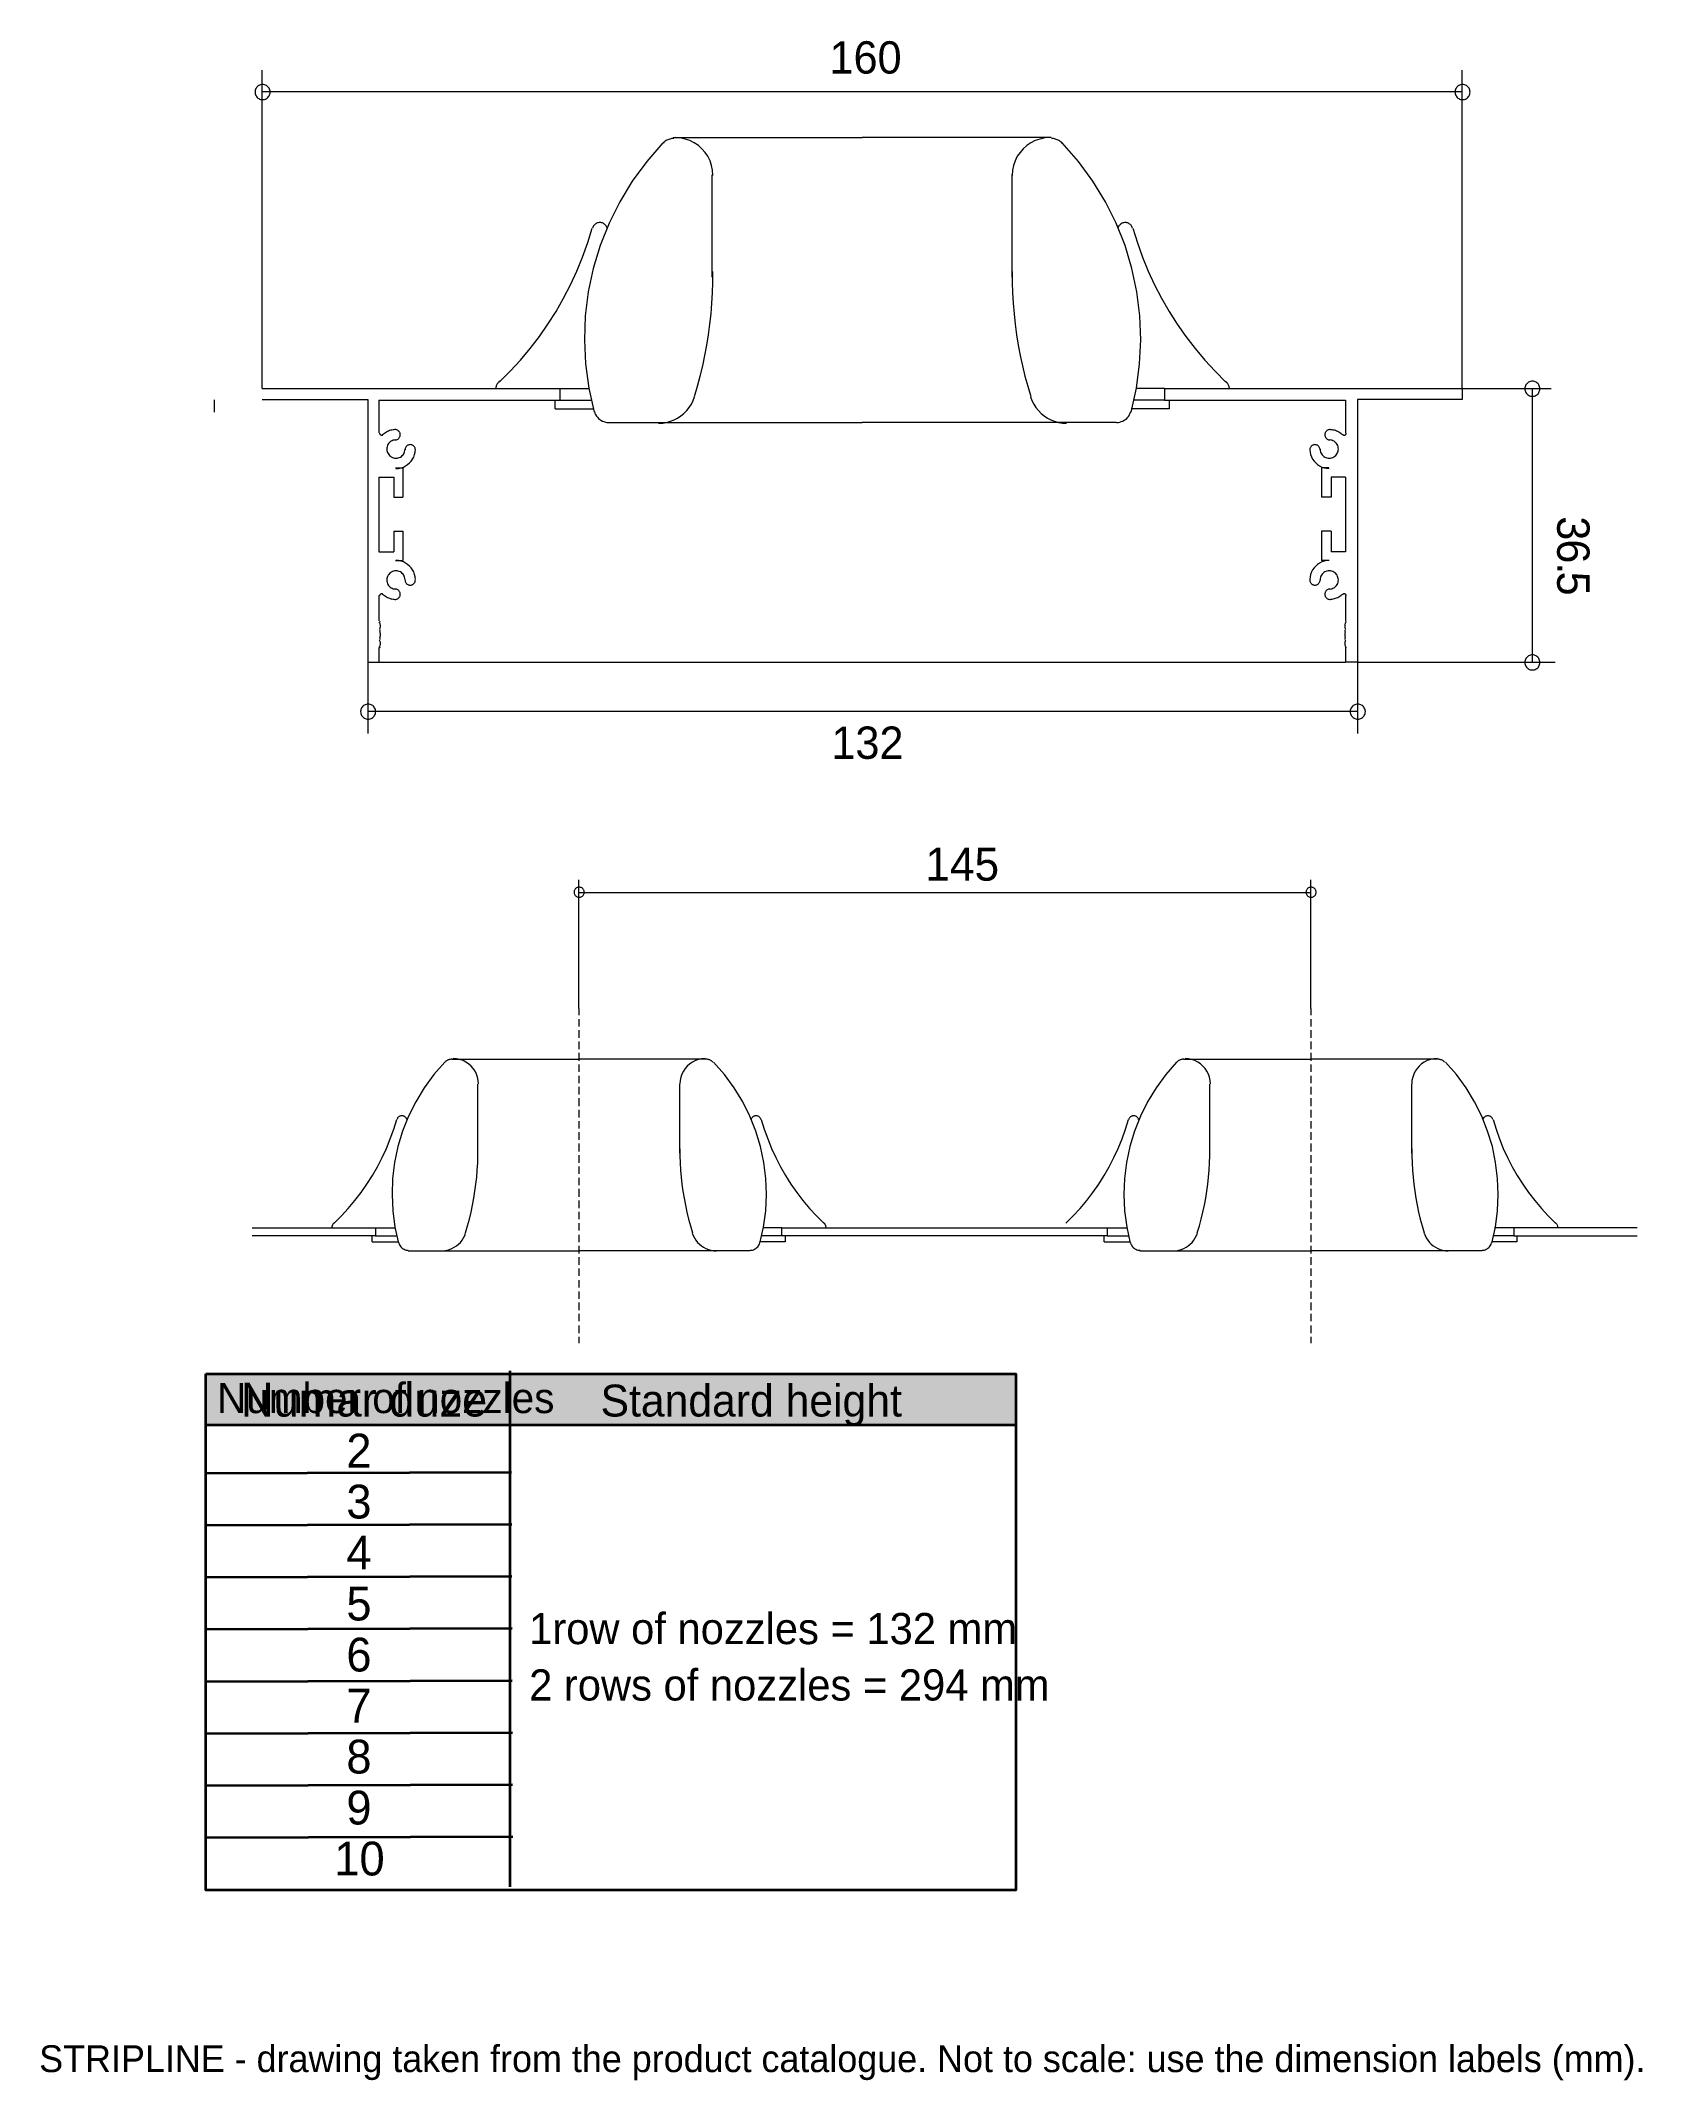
# Model space of a CAD drawing. Extents: x 0 to 239, y -13 to 291.
import ezdxf

# ---------------------------------------------------------------- set-up
doc = ezdxf.new("R2010")
doc.units = 0
for name, color, linetype in [('FILL', 8, 'Continuous'), ('GEOMETRY', 7, 'Continuous'), ('NOTE', 1, 'Continuous'), ('TEXT', 7, 'Continuous')]:
    doc.layers.add(name, color=color, linetype=linetype)

msp = doc.modelspace()

# ---------------------------------------------------------------- hatches: boundary and pattern name
at = {"layer": 'FILL'}
msp.add_hatch(color=7, dxfattribs=at).paths.add_polyline_path([(24.82, 92.1), (145.52, 92.1), (145.52, 84.51), (24.82, 84.51), (24.82, 92.1)])

# ---------------------------------------------------------------- linework, layer by layer
at = {"layer": 'GEOMETRY', "lineweight": 13}
for points in [[(33.23, 238.97), (33.23, 286.39)], [(212.01, 238.97), (212.01, 286.39)], [(212.01, 283.19), (33.23, 283.19)], [(92.93, 275.55), (90.52, 272.79), (88.37, 269.87), (86.5, 266.79), (84.9, 263.58), (83.58, 260.25), (82.55, 256.84), (81.81, 253.35), (81.37, 249.8), (81.23, 246.22), (81.4, 242.62), (81.88, 239.02), (82.67, 235.44)], [(94.54, 276.22), (94.39, 276.21), (94.24, 276.2), (94.09, 276.17), (93.95, 276.14), (93.81, 276.09), (93.68, 276.04), (93.54, 275.98), (93.42, 275.91), (93.29, 275.83), (93.17, 275.74), (93.06, 275.65), (92.96, 275.54)], [(94.48, 276.34), (94.71, 276.34)], [(94.71, 276.34), (122.62, 276.34)], [(100.39, 270.72), (100.34, 271.48), (100.19, 272.21), (99.95, 272.91), (99.62, 273.56), (99.22, 274.15), (98.74, 274.69), (98.21, 275.17), (97.61, 275.57), (96.96, 275.9), (96.27, 276.14), (95.54, 276.29), (94.77, 276.34)], [(150.52, 276.34), (122.62, 276.34)], [(150.58, 276.34), (149.82, 276.29), (149.09, 276.14), (148.4, 275.9), (147.75, 275.57), (147.15, 275.17), (146.61, 274.69), (146.14, 274.15), (145.73, 273.56), (145.41, 272.91), (145.17, 272.21), (145.02, 271.48), (144.97, 270.72)], [(150.76, 276.34), (150.52, 276.34)], [(152.4, 275.54), (152.3, 275.65), (152.18, 275.74), (152.07, 275.83), (151.94, 275.91), (151.81, 275.98), (151.68, 276.04), (151.54, 276.09), (151.4, 276.14), (151.26, 276.17), (151.12, 276.2), (150.97, 276.21), (150.82, 276.22)], [(162.69, 235.44), (163.48, 239.02), (163.96, 242.62), (164.12, 246.22), (163.98, 249.8), (163.54, 253.35), (162.8, 256.84), (161.78, 260.26), (160.46, 263.58), (158.86, 266.79), (156.99, 269.87), (154.84, 272.79), (152.43, 275.55)], [(100.27, 255.53), (100.27, 270.78)], [(144.97, 255.53), (144.97, 270.78)], [(68.55, 239.91), (70.16, 241.51), (71.69, 243.18), (73.15, 244.91), (74.52, 246.7), (75.81, 248.55), (77.02, 250.45), (78.14, 252.41), (79.18, 254.41), (80.12, 256.46), (80.97, 258.55), (81.73, 260.69), (82.4, 262.86)], [(84.63, 262.84), (84.59, 262.96), (84.54, 263.08), (84.47, 263.18), (84.4, 263.28), (84.32, 263.37), (84.23, 263.45), (84.13, 263.52), (84.02, 263.58), (83.91, 263.62), (83.79, 263.66), (83.67, 263.68), (83.54, 263.68), (83.41, 263.68), (83.29, 263.66), (83.17, 263.62), (83.06, 263.58), (82.95, 263.52), (82.85, 263.45), (82.76, 263.37), (82.68, 263.28), (82.6, 263.18), (82.54, 263.08), (82.49, 262.96), (82.45, 262.84)], [(162.9, 262.84), (162.87, 262.96), (162.81, 263.08), (162.75, 263.18), (162.68, 263.28), (162.6, 263.37), (162.5, 263.45), (162.4, 263.52), (162.3, 263.58), (162.18, 263.62), (162.07, 263.66), (161.94, 263.68), (161.82, 263.68), (161.69, 263.68), (161.57, 263.66), (161.45, 263.62), (161.34, 263.58), (161.23, 263.52), (161.13, 263.45), (161.04, 263.37), (160.96, 263.28), (160.88, 263.18), (160.82, 263.08), (160.77, 262.96), (160.73, 262.84)], [(162.96, 262.85), (163.63, 260.68), (164.39, 258.55), (165.24, 256.46), (166.18, 254.41), (167.22, 252.4), (168.34, 250.45), (169.55, 248.54), (170.84, 246.7), (172.21, 244.9), (173.67, 243.17), (175.2, 241.51), (176.81, 239.91)], [(97.63, 237.78), (98.07, 239.29), (98.48, 240.81), (98.86, 242.34), (99.19, 243.87), (99.48, 245.42), (99.73, 246.97), (99.94, 248.53), (100.11, 250.09), (100.24, 251.66), (100.33, 253.23), (100.38, 254.8), (100.39, 256.38)], [(144.97, 256.38), (144.98, 254.8), (145.03, 253.23), (145.12, 251.66), (145.25, 250.09), (145.42, 248.53), (145.63, 246.97), (145.88, 245.41), (146.17, 243.87), (146.5, 242.33), (146.87, 240.8), (147.28, 239.28), (147.73, 237.77)], [(26.09, 237.27), (26.09, 235.42)], [(33.23, 238.97), (77.57, 238.97)], [(33.23, 237.32), (48.95, 237.32)], [(48.95, 237.32), (48.95, 198.18)], [(50.61, 237.2), (50.61, 232.35)], [(50.61, 237.2), (77.57, 237.2)], [(68.62, 240.06), (68.54, 239.98), (68.46, 239.9), (68.39, 239.82), (68.32, 239.73), (68.26, 239.63), (68.21, 239.54), (68.16, 239.44), (68.11, 239.34), (68.08, 239.23), (68.05, 239.13), (68.02, 239.02), (68.01, 238.91)], [(76.86, 235.9), (76.86, 237.2)], [(77.57, 238.97), (77.57, 237.2)], [(77.57, 238.97), (81.94, 238.97)], [(77.57, 237.2), (82.18, 237.2)], [(92.29, 233.77), (92.9, 233.8), (93.49, 233.9), (94.06, 234.06), (94.61, 234.27), (95.13, 234.54), (95.62, 234.86), (96.07, 235.23), (96.48, 235.65), (96.85, 236.11), (97.17, 236.61), (97.44, 237.15), (97.65, 237.72)], [(147.71, 237.71), (147.92, 237.14), (148.19, 236.61), (148.51, 236.11), (148.87, 235.65), (149.29, 235.23), (149.74, 234.86), (150.23, 234.54), (150.75, 234.27), (151.29, 234.06), (151.87, 233.9), (152.46, 233.8), (153.07, 233.77)], [(168.38, 237.2), (168.38, 235.9), (162.71, 235.9)], [(167.67, 237.2), (163.06, 237.2)], [(167.67, 238.97), (163.41, 238.97)], [(167.67, 238.97), (212.01, 238.97)], [(167.67, 238.97), (167.67, 237.2)], [(167.67, 237.2), (194.63, 237.2)], [(177.35, 238.91), (177.34, 239.02), (177.31, 239.13), (177.28, 239.23), (177.24, 239.34), (177.2, 239.44), (177.15, 239.54), (177.1, 239.63), (177.04, 239.73), (176.97, 239.81), (176.9, 239.9), (176.82, 239.98), (176.74, 240.06)], [(194.63, 237.2), (194.63, 232.35)], [(212.01, 238.97), (212.01, 237.32), (196.4, 237.32)], [(196.4, 237.32), (196.4, 198.18)], [(212.01, 238.97), (225.25, 238.97)], [(222.42, 238.97), (222.42, 198.18)], [(76.86, 235.9), (82.53, 235.9)], [(82.73, 235.51), (82.8, 235.28), (82.9, 235.06), (83.03, 234.85), (83.17, 234.66), (83.33, 234.49), (83.51, 234.34), (83.7, 234.21), (83.91, 234.1), (84.13, 234.01), (84.36, 233.94), (84.6, 233.9), (84.84, 233.89)], [(160.52, 233.89), (160.76, 233.9), (161, 233.94), (161.23, 234.01), (161.45, 234.1), (161.65, 234.21), (161.85, 234.34), (162.03, 234.49), (162.19, 234.66), (162.33, 234.85), (162.45, 235.06), (162.55, 235.28), (162.63, 235.51)], [(50.73, 232.29), (50.73, 232.26), (50.73, 232.23), (50.74, 232.21), (50.75, 232.18), (50.76, 232.15), (50.78, 232.13), (50.79, 232.11), (50.81, 232.08), (50.83, 232.07), (50.85, 232.05), (50.88, 232.03), (50.91, 232.02), (50.93, 232.01), (50.96, 232), (50.99, 232), (51.02, 232), (51.05, 232), (51.07, 232), (51.1, 232.01), (51.13, 232.01), (51.15, 232.03), (51.18, 232.04), (51.2, 232.06), (51.22, 232.08)], [(53.07, 232.82), (52.89, 232.81), (52.72, 232.79), (52.55, 232.76), (52.38, 232.72), (52.21, 232.67), (52.05, 232.6), (51.89, 232.53), (51.73, 232.45), (51.58, 232.36), (51.44, 232.26), (51.3, 232.16), (51.17, 232.04)], [(53.11, 231.29), (52.93, 231.27), (52.76, 231.23), (52.59, 231.17), (52.44, 231.09), (52.3, 230.99), (52.17, 230.87), (52.06, 230.74), (51.97, 230.59), (51.89, 230.44), (51.84, 230.27), (51.8, 230.1), (51.79, 229.91), (51.81, 229.73), (51.84, 229.56), (51.9, 229.39), (51.98, 229.24), (52.08, 229.09), (52.19, 228.97), (52.32, 228.85), (52.46, 228.75), (52.62, 228.68), (52.78, 228.62), (52.96, 228.58), (53.14, 228.57), (53.32, 228.58), (53.5, 228.61), (53.66, 228.67), (53.82, 228.74), (53.96, 228.84), (54.09, 228.95), (54.21, 229.07), (54.31, 229.22), (54.39, 229.37), (54.45, 229.53), (54.49, 229.71), (54.51, 229.89)], [(53.05, 231.29), (53.16, 231.3), (53.26, 231.32), (53.35, 231.36), (53.44, 231.4), (53.52, 231.46), (53.59, 231.53), (53.65, 231.6), (53.71, 231.69), (53.75, 231.78), (53.78, 231.87), (53.8, 231.97), (53.8, 232.08), (53.79, 232.18), (53.77, 232.28), (53.73, 232.37), (53.68, 232.46), (53.63, 232.54), (53.56, 232.61), (53.48, 232.68), (53.4, 232.73), (53.31, 232.77), (53.22, 232.8), (53.12, 232.82), (53.01, 232.82)], [(84.78, 233.89), (92.23, 233.89)], [(92.23, 233.89), (122.62, 233.89)], [(153.01, 233.89), (122.62, 233.89)], [(160.46, 233.89), (153.01, 233.89)], [(190.85, 229.89), (190.86, 229.71), (190.9, 229.53), (190.96, 229.37), (191.05, 229.22), (191.15, 229.08), (191.26, 228.95), (191.39, 228.84), (191.54, 228.74), (191.69, 228.67), (191.86, 228.61), (192.04, 228.58), (192.22, 228.57), (192.4, 228.58), (192.57, 228.62), (192.74, 228.68), (192.9, 228.76), (193.04, 228.85), (193.17, 228.97), (193.28, 229.09), (193.38, 229.24), (193.46, 229.39), (193.52, 229.56), (193.55, 229.73), (193.57, 229.91), (193.56, 230.1), (193.52, 230.27), (193.47, 230.44), (193.39, 230.59), (193.3, 230.74), (193.19, 230.87), (193.06, 230.99), (192.92, 231.09), (192.76, 231.17), (192.6, 231.23), (192.43, 231.27), (192.24, 231.29)], [(192.35, 232.82), (192.24, 232.82), (192.14, 232.8), (192.05, 232.77), (191.96, 232.73), (191.87, 232.68), (191.8, 232.61), (191.73, 232.54), (191.67, 232.46), (191.62, 232.37), (191.59, 232.28), (191.57, 232.18), (191.56, 232.08), (191.56, 231.97), (191.58, 231.87), (191.61, 231.78), (191.65, 231.69), (191.7, 231.6), (191.77, 231.53), (191.84, 231.46), (191.92, 231.4), (192, 231.36), (192.1, 231.32), (192.2, 231.3), (192.3, 231.29)], [(194.19, 232.04), (194.06, 232.16), (193.92, 232.26), (193.77, 232.36), (193.62, 232.45), (193.47, 232.53), (193.31, 232.6), (193.15, 232.67), (192.98, 232.72), (192.81, 232.76), (192.64, 232.79), (192.46, 232.81), (192.29, 232.82)], [(194.25, 232.08), (194.27, 232.06), (194.3, 232.04), (194.32, 232.03), (194.35, 232.01), (194.37, 232.01), (194.4, 232), (194.43, 232), (194.46, 232), (194.49, 232), (194.51, 232), (194.54, 232.01), (194.57, 232.02), (194.6, 232.03), (194.62, 232.05), (194.64, 232.07), (194.66, 232.09), (194.68, 232.11), (194.7, 232.13), (194.71, 232.15), (194.73, 232.18), (194.74, 232.21), (194.74, 232.23), (194.75, 232.26), (194.75, 232.29)], [(53.15, 227.03), (53.54, 227.05), (53.91, 227.13), (54.26, 227.25), (54.59, 227.41), (54.89, 227.61), (55.17, 227.85), (55.42, 228.12), (55.63, 228.42), (55.8, 228.74), (55.93, 229.09), (56.01, 229.46), (56.05, 229.85)], [(56.05, 229.79), (56.04, 229.89), (56.03, 229.99), (56, 230.09), (55.95, 230.18), (55.9, 230.26), (55.84, 230.34), (55.77, 230.4), (55.69, 230.46), (55.6, 230.51), (55.5, 230.54), (55.4, 230.57), (55.3, 230.58), (55.2, 230.57), (55.1, 230.55), (55, 230.52), (54.91, 230.48), (54.83, 230.43), (54.75, 230.37), (54.68, 230.29), (54.63, 230.21), (54.58, 230.13), (54.54, 230.03), (54.52, 229.93), (54.51, 229.83)], [(190.85, 229.83), (190.84, 229.93), (190.81, 230.03), (190.78, 230.13), (190.73, 230.21), (190.67, 230.29), (190.61, 230.37), (190.53, 230.43), (190.45, 230.48), (190.36, 230.52), (190.26, 230.55), (190.16, 230.57), (190.06, 230.58), (189.95, 230.57), (189.85, 230.54), (189.76, 230.51), (189.67, 230.46), (189.59, 230.4), (189.52, 230.34), (189.46, 230.26), (189.4, 230.18), (189.36, 230.09), (189.33, 229.99), (189.31, 229.89), (189.31, 229.79)], [(189.31, 229.85), (189.35, 229.46), (189.43, 229.09), (189.56, 228.75), (189.73, 228.42), (189.94, 228.12), (190.19, 227.85), (190.46, 227.61), (190.77, 227.41), (191.1, 227.25), (191.45, 227.13), (191.82, 227.06), (192.21, 227.03)], [(50.61, 225.73), (52.86, 225.73)], [(50.61, 225.73), (50.61, 214.61)], [(52.86, 225.73), (52.86, 222.77)], [(53.09, 227.15), (54.15, 227.15)], [(54.16, 227.15), (54.16, 222.77)], [(192.15, 227.15), (191.08, 227.15)], [(191.08, 227.15), (191.08, 222.77)], [(194.63, 225.73), (192.5, 225.73)], [(192.5, 225.73), (192.5, 222.77)], [(194.63, 225.73), (194.63, 214.61)], [(52.86, 222.77), (54.16, 222.77)], [(192.5, 222.77), (191.08, 222.77)], [(52.86, 217.69), (52.86, 214.61)], [(52.86, 217.69), (54.16, 217.69)], [(54.16, 217.69), (54.16, 213.31)], [(191.08, 217.69), (191.08, 213.31)], [(192.5, 217.69), (191.08, 217.69)], [(192.5, 217.69), (192.5, 214.61)], [(50.61, 214.61), (52.86, 214.61)], [(53.09, 213.31), (54.15, 213.31)], [(56.05, 210.5), (56.01, 210.88), (55.93, 211.25), (55.8, 211.6), (55.63, 211.92), (55.42, 212.22), (55.17, 212.49), (54.89, 212.73), (54.59, 212.93), (54.26, 213.09), (53.91, 213.21), (53.54, 213.29), (53.15, 213.31)], [(192.21, 213.31), (191.82, 213.29), (191.45, 213.21), (191.1, 213.09), (190.77, 212.93), (190.46, 212.73), (190.19, 212.49), (189.94, 212.22), (189.73, 211.92), (189.56, 211.6), (189.43, 211.25), (189.35, 210.88), (189.31, 210.5)], [(192.15, 213.31), (191.08, 213.31)], [(194.63, 214.61), (192.5, 214.61)], [(54.51, 210.45), (54.49, 210.63), (54.45, 210.81), (54.39, 210.97), (54.31, 211.13), (54.21, 211.27), (54.09, 211.4), (53.96, 211.51), (53.82, 211.6), (53.66, 211.68), (53.5, 211.73), (53.32, 211.77), (53.14, 211.78), (52.96, 211.76), (52.78, 211.72), (52.62, 211.67), (52.46, 211.59), (52.32, 211.49), (52.19, 211.38), (52.08, 211.25), (51.98, 211.11), (51.9, 210.95), (51.84, 210.79), (51.81, 210.61), (51.79, 210.43), (51.8, 210.25), (51.84, 210.07), (51.89, 209.91), (51.97, 209.75), (52.06, 209.6), (52.17, 209.47), (52.3, 209.36), (52.44, 209.26), (52.59, 209.18), (52.76, 209.11), (52.93, 209.07), (53.11, 209.06)], [(54.51, 210.4), (54.52, 210.29), (54.54, 210.19), (54.58, 210.1), (54.63, 210.01), (54.68, 209.93), (54.75, 209.86), (54.83, 209.79), (54.91, 209.74), (55, 209.7), (55.1, 209.67), (55.2, 209.65), (55.3, 209.65), (55.4, 209.66), (55.5, 209.68), (55.6, 209.72), (55.69, 209.76), (55.77, 209.82), (55.84, 209.89), (55.9, 209.96), (55.95, 210.05), (56, 210.14), (56.03, 210.23), (56.04, 210.33), (56.05, 210.44)], [(189.31, 210.44), (189.31, 210.33), (189.33, 210.23), (189.36, 210.14), (189.4, 210.05), (189.46, 209.96), (189.52, 209.89), (189.59, 209.82), (189.67, 209.76), (189.76, 209.72), (189.85, 209.68), (189.95, 209.66), (190.06, 209.65), (190.16, 209.65), (190.26, 209.67), (190.36, 209.7), (190.45, 209.74), (190.53, 209.79), (190.61, 209.86), (190.67, 209.93), (190.73, 210.01), (190.78, 210.1), (190.81, 210.19), (190.84, 210.29), (190.85, 210.4)], [(192.24, 209.06), (192.43, 209.07), (192.6, 209.11), (192.76, 209.18), (192.92, 209.26), (193.06, 209.36), (193.19, 209.47), (193.3, 209.6), (193.39, 209.75), (193.47, 209.91), (193.52, 210.07), (193.56, 210.25), (193.57, 210.43), (193.55, 210.61), (193.51, 210.79), (193.46, 210.95), (193.38, 211.11), (193.28, 211.25), (193.17, 211.38), (193.04, 211.49), (192.89, 211.59), (192.74, 211.67), (192.57, 211.73), (192.4, 211.76), (192.22, 211.78), (192.04, 211.77), (191.86, 211.73), (191.69, 211.68), (191.54, 211.6), (191.39, 211.51), (191.26, 211.4), (191.15, 211.27), (191.05, 211.13), (190.96, 210.97), (190.9, 210.81), (190.86, 210.64), (190.85, 210.45)], [(50.61, 208.11), (50.61, 204.33)], [(51.22, 208.27), (51.2, 208.29), (51.18, 208.3), (51.15, 208.32), (51.13, 208.33), (51.1, 208.34), (51.07, 208.34), (51.05, 208.35), (51.02, 208.35), (50.99, 208.34), (50.96, 208.34), (50.93, 208.33), (50.91, 208.32), (50.88, 208.31), (50.85, 208.3), (50.83, 208.28), (50.81, 208.26), (50.79, 208.24), (50.78, 208.21), (50.76, 208.19), (50.75, 208.16), (50.74, 208.14), (50.73, 208.11), (50.73, 208.08), (50.73, 208.05)], [(51.17, 208.3), (51.3, 208.19), (51.44, 208.08), (51.58, 207.98), (51.73, 207.89), (51.89, 207.81), (52.05, 207.74), (52.21, 207.68), (52.38, 207.62), (52.55, 207.58), (52.72, 207.55), (52.89, 207.53), (53.07, 207.52)], [(53.01, 207.52), (53.12, 207.52), (53.22, 207.54), (53.31, 207.57), (53.4, 207.61), (53.48, 207.67), (53.56, 207.73), (53.63, 207.8), (53.68, 207.88), (53.73, 207.97), (53.77, 208.06), (53.79, 208.16), (53.8, 208.27), (53.8, 208.37), (53.78, 208.47), (53.75, 208.57), (53.71, 208.66), (53.65, 208.74), (53.59, 208.82), (53.52, 208.88), (53.44, 208.94), (53.35, 208.99), (53.26, 209.02), (53.16, 209.05), (53.05, 209.06)], [(192.3, 209.06), (192.2, 209.05), (192.1, 209.02), (192, 208.99), (191.92, 208.94), (191.84, 208.88), (191.77, 208.82), (191.7, 208.74), (191.65, 208.66), (191.61, 208.57), (191.58, 208.47), (191.56, 208.37), (191.56, 208.27), (191.57, 208.16), (191.59, 208.06), (191.62, 207.97), (191.67, 207.88), (191.73, 207.8), (191.8, 207.73), (191.87, 207.67), (191.96, 207.61), (192.05, 207.57), (192.14, 207.54), (192.24, 207.52), (192.35, 207.52)], [(192.29, 207.52), (192.46, 207.53), (192.64, 207.55), (192.81, 207.58), (192.98, 207.63), (193.15, 207.68), (193.31, 207.74), (193.47, 207.81), (193.62, 207.89), (193.77, 207.98), (193.92, 208.08), (194.06, 208.19), (194.19, 208.3)], [(194.75, 208.05), (194.75, 208.08), (194.74, 208.11), (194.74, 208.14), (194.73, 208.16), (194.71, 208.19), (194.7, 208.21), (194.68, 208.24), (194.66, 208.26), (194.64, 208.28), (194.62, 208.3), (194.6, 208.31), (194.57, 208.32), (194.54, 208.33), (194.51, 208.34), (194.49, 208.34), (194.46, 208.35), (194.43, 208.35), (194.4, 208.34), (194.37, 208.34), (194.35, 208.33), (194.32, 208.32), (194.3, 208.3), (194.27, 208.29), (194.25, 208.27)], [(194.63, 208.11), (194.63, 204.33)], [(50.73, 203.08), (50.77, 203.17), (50.8, 203.25), (50.82, 203.34), (50.84, 203.43), (50.84, 203.52), (50.84, 203.61), (50.84, 203.69), (50.82, 203.78), (50.8, 203.87), (50.77, 203.95), (50.73, 204.03), (50.68, 204.11)], [(50.73, 204.27), (50.78, 204.1)], [(194.68, 204.11), (194.63, 204.03), (194.59, 203.95), (194.56, 203.87), (194.54, 203.78), (194.52, 203.69), (194.51, 203.61), (194.51, 203.52), (194.52, 203.43), (194.54, 203.34), (194.56, 203.25), (194.59, 203.17), (194.63, 203.08)], [(194.7, 204.1), (194.75, 204.27)], [(50.68, 200.4), (50.73, 200.48), (50.77, 200.56), (50.8, 200.65), (50.82, 200.73), (50.84, 200.82), (50.84, 200.91), (50.84, 201), (50.84, 201.09), (50.82, 201.17), (50.8, 201.26), (50.77, 201.35), (50.73, 201.43)], [(50.73, 201.78), (50.76, 201.86), (50.79, 201.94), (50.82, 202.02), (50.83, 202.1), (50.84, 202.18), (50.85, 202.26), (50.84, 202.34), (50.83, 202.42), (50.82, 202.5), (50.79, 202.58), (50.76, 202.66), (50.73, 202.73)], [(50.76, 202.99), (50.76, 202.71)], [(50.76, 201.81), (50.76, 201.53)], [(194.63, 202.73), (194.59, 202.66), (194.56, 202.58), (194.54, 202.5), (194.53, 202.42), (194.52, 202.34), (194.51, 202.26), (194.52, 202.18), (194.53, 202.1), (194.54, 202.02), (194.56, 201.94), (194.59, 201.86), (194.63, 201.78)], [(194.63, 201.43), (194.59, 201.35), (194.56, 201.26), (194.54, 201.17), (194.52, 201.09), (194.51, 201), (194.51, 200.91), (194.52, 200.82), (194.54, 200.73), (194.56, 200.65), (194.59, 200.56), (194.63, 200.48), (194.68, 200.4)], [(194.59, 202.71), (194.59, 202.99)], [(194.59, 201.53), (194.59, 201.81)], [(48.95, 198.18), (50.61, 198.18)], [(48.95, 198.18), (48.95, 187.53)], [(50.61, 200.31), (50.61, 198.18)], [(50.61, 198.18), (194.63, 198.18)], [(50.78, 200.41), (50.73, 200.25)], [(194.63, 200.31), (194.63, 198.18)], [(196.4, 198.18), (194.63, 198.18)], [(194.75, 200.25), (194.7, 200.41)], [(196.4, 198.18), (225.85, 198.18)], [(196.4, 198.18), (196.4, 187.53)], [(48.95, 190.85), (196.4, 190.85)], [(80.42, 146.55), (80.42, 165.73)], [(189.46, 146.55), (189.46, 165.73)], [(80.42, 163.82), (189.46, 163.82)], [(80.42, 146.55), (80.42, 145.52)], [(189.46, 146.55), (189.46, 145.52)], [(80.42, 144.96), (80.42, 143.85)], [(80.42, 143.29), (80.42, 142.17)], [(189.46, 144.96), (189.46, 143.85)], [(189.46, 143.29), (189.46, 142.17)], [(80.42, 141.62), (80.42, 140.5)], [(80.42, 139.95), (80.42, 138.75)], [(189.46, 141.62), (189.46, 140.5)], [(189.46, 139.95), (189.46, 138.75)], [(60.44, 138.54), (58.81, 136.69), (57.37, 134.71), (56.11, 132.64), (55.03, 130.48), (54.15, 128.25), (53.45, 125.95), (52.96, 123.6), (52.66, 121.21), (52.57, 118.8), (52.68, 116.37), (53, 113.95), (53.53, 111.54)], [(61.52, 138.99), (61.42, 138.99), (61.32, 138.98), (61.22, 138.96), (61.13, 138.94), (61.03, 138.91), (60.94, 138.87), (60.85, 138.83), (60.77, 138.78), (60.68, 138.73), (60.6, 138.67), (60.53, 138.61), (60.46, 138.54)], [(61.48, 138.99), (61.64, 138.99)], [(61.64, 138.99), (80.42, 138.99)], [(65.46, 135.29), (65.43, 135.8), (65.33, 136.3), (65.16, 136.76), (64.94, 137.2), (64.67, 137.6), (64.35, 137.96), (63.99, 138.28), (63.59, 138.55), (63.15, 138.77), (62.69, 138.93), (62.19, 139.03), (61.68, 139.07)], [(99.21, 138.99), (80.42, 138.99)], [(80.42, 138.19), (80.42, 137.08)], [(99.25, 139.07), (98.73, 139.03), (98.24, 138.93), (97.77, 138.77), (97.34, 138.55), (96.94, 138.28), (96.57, 137.96), (96.25, 137.6), (95.98, 137.2), (95.76, 136.76), (95.6, 136.29), (95.5, 135.8), (95.47, 135.29)], [(99.28, 138.99), (99.21, 138.99)], [(100.39, 138.54), (100.32, 138.61), (100.24, 138.67), (100.16, 138.73), (100.08, 138.78), (99.99, 138.83), (99.9, 138.87), (99.81, 138.91), (99.72, 138.94), (99.62, 138.96), (99.52, 138.98), (99.42, 138.99), (99.32, 138.99)], [(107.39, 111.54), (107.93, 113.95), (108.25, 116.37), (108.36, 118.8), (108.26, 121.21), (107.97, 123.6), (107.47, 125.95), (106.78, 128.25), (105.89, 130.48), (104.82, 132.64), (103.55, 134.71), (102.11, 136.69), (100.49, 138.54)], [(169.47, 138.54), (167.85, 136.69), (166.41, 134.71), (165.14, 132.64), (164.07, 130.48), (163.18, 128.25), (162.49, 125.95), (161.99, 123.6), (161.7, 121.21), (161.6, 118.8), (161.71, 116.37), (162.03, 113.95), (162.57, 111.54)], [(170.56, 138.99), (170.46, 138.99), (170.36, 138.98), (170.26, 138.96), (170.16, 138.94), (170.07, 138.91), (169.98, 138.87), (169.89, 138.83), (169.8, 138.78), (169.72, 138.73), (169.64, 138.67), (169.56, 138.61), (169.49, 138.54)], [(170.52, 138.99), (170.68, 138.99)], [(170.68, 138.99), (189.46, 138.99)], [(174.5, 135.29), (174.46, 135.8), (174.36, 136.3), (174.2, 136.76), (173.98, 137.2), (173.71, 137.6), (173.39, 137.96), (173.03, 138.28), (172.62, 138.55), (172.19, 138.77), (171.72, 138.94), (171.23, 139.04), (170.72, 139.07)], [(208.24, 138.99), (189.46, 138.99)], [(189.46, 138.19), (189.46, 137.08)], [(208.28, 139.07), (207.77, 139.04), (207.28, 138.94), (206.81, 138.77), (206.37, 138.55), (205.97, 138.28), (205.61, 137.96), (205.29, 137.6), (205.02, 137.2), (204.8, 136.76), (204.64, 136.29), (204.53, 135.8), (204.5, 135.29)], [(208.32, 138.99), (208.24, 138.99)], [(209.43, 138.54), (209.35, 138.61), (209.28, 138.67), (209.2, 138.73), (209.12, 138.78), (209.03, 138.83), (208.94, 138.87), (208.85, 138.91), (208.75, 138.94), (208.66, 138.96), (208.56, 138.98), (208.46, 138.99), (208.36, 138.99)], [(216.43, 111.54), (216.96, 113.95), (217.28, 116.37), (217.39, 118.8), (217.3, 121.21), (217, 123.6), (216.51, 125.95), (215.81, 128.25), (214.93, 130.48), (213.85, 132.64), (212.59, 134.71), (211.15, 136.69), (209.52, 138.54)], [(65.38, 124.98), (65.38, 135.25)], [(80.42, 136.52), (80.42, 135.41)], [(80.42, 134.85), (80.42, 133.74)], [(95.47, 124.98), (95.47, 135.25)], [(174.42, 124.98), (174.42, 135.25)], [(189.46, 136.52), (189.46, 135.41)], [(189.46, 134.85), (189.46, 133.74)], [(204.5, 124.98), (204.5, 135.25)], [(80.42, 133.18), (80.42, 131.99)], [(80.42, 131.43), (80.42, 130.31)], [(189.46, 133.18), (189.46, 131.99)], [(189.46, 131.43), (189.46, 130.31)], [(43.95, 114.55), (45.03, 115.63), (46.06, 116.75), (47.04, 117.91), (47.97, 119.12), (48.84, 120.36), (49.65, 121.64), (50.4, 122.96), (51.1, 124.31), (51.74, 125.69), (52.31, 127.1), (52.82, 128.53), (53.27, 129.99)], [(54.77, 129.99), (54.74, 130.07), (54.71, 130.15), (54.67, 130.22), (54.62, 130.28), (54.56, 130.34), (54.5, 130.4), (54.43, 130.44), (54.36, 130.48), (54.29, 130.51), (54.21, 130.54), (54.12, 130.55), (54.04, 130.55), (53.95, 130.55), (53.87, 130.54), (53.79, 130.51), (53.72, 130.48), (53.64, 130.44), (53.58, 130.4), (53.51, 130.34), (53.46, 130.28), (53.41, 130.22), (53.37, 130.14), (53.33, 130.07), (53.31, 129.99)], [(80.42, 129.76), (80.42, 128.64)], [(80.42, 128.09), (80.42, 126.97)], [(107.54, 129.99), (107.51, 130.07), (107.48, 130.15), (107.43, 130.22), (107.39, 130.28), (107.33, 130.34), (107.27, 130.4), (107.2, 130.44), (107.13, 130.48), (107.05, 130.51), (106.97, 130.54), (106.89, 130.55), (106.81, 130.55), (106.72, 130.55), (106.64, 130.54), (106.56, 130.51), (106.48, 130.48), (106.41, 130.44), (106.34, 130.4), (106.28, 130.34), (106.23, 130.28), (106.18, 130.22), (106.13, 130.15), (106.1, 130.07), (106.07, 129.99)], [(107.57, 129.99), (108.02, 128.53), (108.54, 127.1), (109.11, 125.69), (109.75, 124.31), (110.44, 122.96), (111.2, 121.64), (112.01, 120.36), (112.88, 119.12), (113.8, 117.91), (114.78, 116.75), (115.81, 115.63), (116.9, 114.55)], [(152.98, 114.55), (154.07, 115.63), (155.1, 116.75), (156.08, 117.91), (157, 119.12), (157.87, 120.36), (158.68, 121.64), (159.44, 122.96), (160.14, 124.31), (160.77, 125.69), (161.35, 127.1), (161.86, 128.53), (162.31, 129.99)], [(163.81, 129.99), (163.78, 130.07), (163.75, 130.15), (163.7, 130.22), (163.65, 130.28), (163.6, 130.34), (163.54, 130.4), (163.47, 130.44), (163.4, 130.48), (163.32, 130.51), (163.24, 130.54), (163.16, 130.55), (163.07, 130.55), (162.99, 130.55), (162.91, 130.54), (162.83, 130.51), (162.75, 130.48), (162.68, 130.44), (162.61, 130.4), (162.55, 130.34), (162.5, 130.28), (162.45, 130.22), (162.4, 130.15), (162.37, 130.07), (162.34, 129.99)], [(189.46, 129.76), (189.46, 128.64)], [(189.46, 128.09), (189.46, 126.97)], [(216.57, 129.99), (216.55, 130.07), (216.51, 130.15), (216.47, 130.22), (216.42, 130.28), (216.37, 130.34), (216.3, 130.4), (216.24, 130.44), (216.17, 130.48), (216.09, 130.51), (216.01, 130.54), (215.93, 130.55), (215.84, 130.55), (215.76, 130.55), (215.67, 130.54), (215.59, 130.51), (215.52, 130.48), (215.45, 130.44), (215.38, 130.4), (215.32, 130.34), (215.26, 130.28), (215.21, 130.22), (215.17, 130.15), (215.14, 130.07), (215.11, 129.99)], [(216.61, 129.99), (217.06, 128.53), (217.57, 127.1), (218.14, 125.69), (218.78, 124.31), (219.48, 122.96), (220.23, 121.64), (221.04, 120.36), (221.91, 119.12), (222.84, 117.91), (223.82, 116.75), (224.85, 115.63), (225.93, 114.55)], [(63.52, 113.11), (63.82, 114.13), (64.1, 115.15), (64.35, 116.18), (64.57, 117.22), (64.77, 118.26), (64.93, 119.3), (65.08, 120.35), (65.19, 121.4), (65.28, 122.46), (65.34, 123.52), (65.37, 124.57), (65.38, 125.64)], [(80.42, 126.42), (80.42, 125.22)], [(80.42, 124.66), (80.42, 123.55)], [(95.47, 125.64), (95.47, 124.57), (95.51, 123.52), (95.57, 122.46), (95.65, 121.4), (95.77, 120.35), (95.91, 119.3), (96.08, 118.26), (96.28, 117.22), (96.5, 116.18), (96.75, 115.15), (97.02, 114.13), (97.33, 113.11)], [(172.55, 113.11), (172.86, 114.13), (173.13, 115.15), (173.38, 116.18), (173.61, 117.22), (173.8, 118.26), (173.97, 119.3), (174.11, 120.35), (174.23, 121.4), (174.31, 122.46), (174.38, 123.52), (174.41, 124.57), (174.41, 125.64)], [(189.46, 126.42), (189.46, 125.22)], [(189.46, 124.66), (189.46, 123.55)], [(204.5, 125.64), (204.51, 124.57), (204.54, 123.52), (204.6, 122.46), (204.69, 121.4), (204.8, 120.35), (204.95, 119.3), (205.12, 118.26), (205.31, 117.22), (205.53, 116.18), (205.78, 115.15), (206.06, 114.13), (206.36, 113.11)], [(80.42, 122.99), (80.42, 121.88)], [(189.46, 122.99), (189.46, 121.88)], [(80.42, 121.32), (80.42, 120.21)], [(80.42, 119.65), (80.42, 118.46)], [(189.46, 121.32), (189.46, 120.21)], [(189.46, 119.65), (189.46, 118.46)], [(80.42, 117.9), (80.42, 116.79)], [(80.42, 116.23), (80.42, 115.12)], [(189.46, 117.9), (189.46, 116.79)], [(189.46, 116.23), (189.46, 115.12)], [(31.72, 113.84), (50.1, 113.84), (50.1, 112.65), (31.72, 112.65)], [(44, 114.65), (43.94, 114.6), (43.89, 114.54), (43.84, 114.49), (43.8, 114.43), (43.76, 114.37), (43.72, 114.3), (43.69, 114.23), (43.66, 114.17), (43.63, 114.1), (43.61, 114.02), (43.6, 113.95), (43.58, 113.88)], [(49.62, 111.77), (49.62, 112.65)], [(50.1, 113.84), (52.97, 113.84)], [(50.1, 112.65), (53.2, 112.65)], [(59.93, 110.42), (60.34, 110.44), (60.74, 110.51), (61.12, 110.61), (61.49, 110.76), (61.84, 110.94), (62.17, 111.15), (62.47, 111.4), (62.75, 111.68), (63, 111.99), (63.21, 112.33), (63.4, 112.69), (63.54, 113.07)], [(80.42, 114.56), (80.42, 113.44)], [(80.42, 112.81), (80.42, 111.69)], [(97.31, 113.07), (97.45, 112.69), (97.63, 112.33), (97.85, 111.99), (98.09, 111.68), (98.37, 111.4), (98.68, 111.15), (99, 110.94), (99.35, 110.76), (99.72, 110.61), (100.11, 110.51), (100.51, 110.44), (100.92, 110.42)], [(111.14, 112.65), (111.14, 111.77), (107.4, 111.77)], [(110.67, 112.65), (107.56, 112.65)], [(110.67, 113.84), (107.8, 113.84)], [(117.26, 113.88), (117.25, 113.95), (117.23, 114.02), (117.21, 114.1), (117.19, 114.17), (117.16, 114.24), (117.13, 114.3), (117.09, 114.37), (117.05, 114.43), (117, 114.49), (116.96, 114.55), (116.9, 114.6), (116.85, 114.65)], [(158.66, 111.77), (158.66, 112.65)], [(159.14, 113.84), (162, 113.84)], [(159.14, 112.65), (162.24, 112.65)], [(168.96, 110.42), (169.37, 110.44), (169.77, 110.51), (170.16, 110.61), (170.53, 110.76), (170.88, 110.94), (171.2, 111.15), (171.51, 111.4), (171.79, 111.68), (172.03, 111.99), (172.25, 112.33), (172.43, 112.69), (172.57, 113.07)], [(189.46, 114.56), (189.46, 113.44)], [(189.46, 112.81), (189.46, 111.69)], [(206.34, 113.07), (206.49, 112.69), (206.67, 112.33), (206.88, 111.99), (207.13, 111.68), (207.41, 111.4), (207.71, 111.15), (208.04, 110.94), (208.39, 110.76), (208.76, 110.61), (209.14, 110.51), (209.54, 110.44), (209.95, 110.42)], [(220.18, 112.65), (220.18, 111.77), (216.44, 111.77)], [(219.7, 112.65), (216.6, 112.65)], [(219.7, 113.84), (216.84, 113.84)], [(219.7, 113.84), (219.7, 112.65)], [(238.09, 113.84), (219.7, 113.84)], [(219.7, 112.65), (238.09, 112.65)], [(226.3, 113.88), (226.29, 113.95), (226.27, 114.02), (226.25, 114.1), (226.23, 114.17), (226.2, 114.24), (226.16, 114.3), (226.13, 114.37), (226.09, 114.43), (226.04, 114.49), (225.99, 114.55), (225.94, 114.6), (225.89, 114.65)], [(49.62, 111.77), (53.44, 111.77)], [(53.57, 111.59), (53.62, 111.43), (53.69, 111.29), (53.77, 111.15), (53.87, 111.02), (53.98, 110.91), (54.1, 110.8), (54.23, 110.71), (54.37, 110.64), (54.52, 110.58), (54.67, 110.54), (54.83, 110.51), (54.99, 110.5)], [(54.96, 110.42), (59.89, 110.42)], [(59.89, 110.42), (80.42, 110.42)], [(80.42, 111.14), (80.42, 110.02)], [(100.88, 110.42), (80.42, 110.42)], [(80.42, 109.46), (80.42, 108.35)], [(105.89, 110.42), (100.88, 110.42)], [(105.93, 110.5), (106.1, 110.51), (106.26, 110.54), (106.41, 110.58), (106.56, 110.64), (106.7, 110.71), (106.83, 110.8), (106.95, 110.91), (107.06, 111.02), (107.15, 111.15), (107.23, 111.28), (107.3, 111.43), (107.35, 111.59)], [(158.66, 111.77), (162.48, 111.77)], [(162.61, 111.59), (162.66, 111.43), (162.73, 111.29), (162.81, 111.15), (162.9, 111.02), (163.01, 110.91), (163.13, 110.8), (163.26, 110.71), (163.4, 110.64), (163.55, 110.58), (163.7, 110.54), (163.86, 110.51), (164.03, 110.5)], [(163.99, 110.42), (168.93, 110.42)], [(168.92, 110.42), (189.46, 110.42)], [(189.46, 111.14), (189.46, 110.02)], [(209.91, 110.42), (189.46, 110.42)], [(189.46, 109.46), (189.46, 108.35)], [(214.93, 110.42), (209.91, 110.42)], [(214.97, 110.5), (215.13, 110.51), (215.29, 110.54), (215.45, 110.58), (215.59, 110.64), (215.73, 110.71), (215.86, 110.8), (215.98, 110.91), (216.09, 111.02), (216.19, 111.15), (216.27, 111.29), (216.34, 111.43), (216.39, 111.59)], [(80.42, 107.79), (80.42, 106.68)], [(189.46, 107.79), (189.46, 106.68)], [(80.42, 106.04), (80.42, 104.93)], [(80.42, 104.37), (80.42, 103.26)], [(189.46, 106.04), (189.46, 104.93)], [(189.46, 104.37), (189.46, 103.26)], [(80.42, 102.7), (80.42, 101.58)], [(80.42, 101.03), (80.42, 99.91)], [(189.46, 102.7), (189.46, 101.58)], [(189.46, 101.03), (189.46, 99.91)], [(80.42, 99.28), (80.42, 98.16)], [(80.42, 97.6), (80.42, 96.65)], [(189.46, 99.28), (189.46, 98.16)], [(189.46, 97.6), (189.46, 96.65)]]:
    msp.add_lwpolyline(points, dxfattribs=at)
for points in [[(34.41, 283.14), (34.4, 283.29), (34.37, 283.44), (34.32, 283.57), (34.26, 283.7), (34.18, 283.82), (34.08, 283.93), (33.97, 284.03), (33.85, 284.11), (33.72, 284.17), (33.58, 284.22), (33.44, 284.25), (33.29, 284.26), (33.13, 284.25), (32.99, 284.22), (32.85, 284.17), (32.72, 284.11), (32.6, 284.03), (32.49, 283.93), (32.4, 283.82), (32.32, 283.7), (32.25, 283.57), (32.2, 283.44), (32.17, 283.29), (32.16, 283.14), (32.17, 282.98), (32.2, 282.84), (32.25, 282.7), (32.32, 282.57), (32.4, 282.45), (32.49, 282.34), (32.6, 282.25), (32.72, 282.17), (32.85, 282.1), (32.99, 282.05), (33.13, 282.02), (33.29, 282.01), (33.44, 282.02), (33.58, 282.05), (33.72, 282.1), (33.85, 282.17), (33.97, 282.25), (34.08, 282.34), (34.18, 282.45), (34.26, 282.57), (34.32, 282.7), (34.37, 282.84), (34.4, 282.98), (34.41, 283.14)], [(213.19, 283.14), (213.18, 283.29), (213.15, 283.44), (213.11, 283.57), (213.04, 283.7), (212.96, 283.82), (212.86, 283.93), (212.76, 284.03), (212.64, 284.11), (212.51, 284.17), (212.37, 284.22), (212.22, 284.25), (212.07, 284.26), (211.92, 284.25), (211.77, 284.22), (211.63, 284.17), (211.5, 284.11), (211.38, 284.03), (211.28, 283.93), (211.18, 283.82), (211.1, 283.7), (211.04, 283.57), (210.99, 283.44), (210.96, 283.29), (210.95, 283.14), (210.96, 282.98), (210.99, 282.84), (211.04, 282.7), (211.1, 282.57), (211.18, 282.45), (211.28, 282.34), (211.38, 282.25), (211.5, 282.17), (211.63, 282.1), (211.77, 282.05), (211.92, 282.02), (212.07, 282.01), (212.22, 282.02), (212.37, 282.05), (212.51, 282.1), (212.64, 282.17), (212.76, 282.25), (212.86, 282.34), (212.96, 282.45), (213.04, 282.57), (213.11, 282.7), (213.15, 282.84), (213.18, 282.98), (213.19, 283.14)], [(223.6, 238.91), (223.59, 239.07), (223.56, 239.21), (223.51, 239.35), (223.45, 239.48), (223.37, 239.6), (223.27, 239.71), (223.16, 239.8), (223.04, 239.88), (222.91, 239.95), (222.78, 240), (222.63, 240.02), (222.48, 240.04), (222.32, 240.02), (222.18, 240), (222.04, 239.95), (221.91, 239.88), (221.79, 239.8), (221.68, 239.71), (221.59, 239.6), (221.51, 239.48), (221.44, 239.35), (221.39, 239.21), (221.36, 239.07), (221.35, 238.91), (221.36, 238.76), (221.39, 238.61), (221.44, 238.48), (221.51, 238.35), (221.59, 238.23), (221.68, 238.12), (221.79, 238.02), (221.91, 237.94), (222.04, 237.88), (222.18, 237.83), (222.32, 237.8), (222.48, 237.79), (222.63, 237.8), (222.78, 237.83), (222.91, 237.88), (223.04, 237.94), (223.16, 238.02), (223.27, 238.12), (223.37, 238.23), (223.45, 238.35), (223.51, 238.48), (223.56, 238.61), (223.59, 238.76), (223.6, 238.91)], [(223.6, 198.12), (223.59, 198.27), (223.56, 198.42), (223.51, 198.56), (223.45, 198.69), (223.37, 198.8), (223.27, 198.91), (223.16, 199.01), (223.04, 199.09), (222.91, 199.15), (222.78, 199.2), (222.63, 199.23), (222.48, 199.24), (222.32, 199.23), (222.18, 199.2), (222.04, 199.15), (221.91, 199.09), (221.79, 199.01), (221.68, 198.91), (221.59, 198.8), (221.51, 198.69), (221.44, 198.56), (221.39, 198.42), (221.36, 198.27), (221.35, 198.12), (221.36, 197.97), (221.39, 197.82), (221.44, 197.68), (221.51, 197.55), (221.59, 197.43), (221.68, 197.32), (221.79, 197.23), (221.91, 197.15), (222.04, 197.08), (222.18, 197.04), (222.32, 197.01), (222.48, 197), (222.63, 197.01), (222.78, 197.04), (222.91, 197.08), (223.04, 197.15), (223.16, 197.23), (223.27, 197.32), (223.37, 197.43), (223.45, 197.55), (223.51, 197.68), (223.56, 197.82), (223.59, 197.97), (223.6, 198.12)], [(50.14, 190.79), (50.13, 190.94), (50.1, 191.09), (50.05, 191.22), (49.98, 191.35), (49.9, 191.47), (49.81, 191.58), (49.7, 191.68), (49.58, 191.76), (49.45, 191.82), (49.31, 191.87), (49.17, 191.9), (49.01, 191.91), (48.86, 191.9), (48.71, 191.87), (48.58, 191.82), (48.45, 191.76), (48.33, 191.68), (48.22, 191.58), (48.12, 191.47), (48.04, 191.35), (47.98, 191.22), (47.93, 191.09), (47.9, 190.94), (47.89, 190.79), (47.9, 190.63), (47.93, 190.49), (47.98, 190.35), (48.04, 190.22), (48.12, 190.1), (48.22, 189.99), (48.33, 189.9), (48.45, 189.82), (48.58, 189.75), (48.71, 189.7), (48.86, 189.67), (49.01, 189.66), (49.17, 189.67), (49.31, 189.7), (49.45, 189.75), (49.58, 189.82), (49.7, 189.9), (49.81, 189.99), (49.9, 190.1), (49.98, 190.22), (50.05, 190.35), (50.1, 190.49), (50.13, 190.63), (50.14, 190.79)], [(197.59, 190.79), (197.58, 190.94), (197.55, 191.09), (197.5, 191.22), (197.43, 191.35), (197.35, 191.47), (197.26, 191.58), (197.15, 191.68), (197.03, 191.76), (196.9, 191.82), (196.76, 191.87), (196.62, 191.9), (196.46, 191.91), (196.31, 191.9), (196.16, 191.87), (196.03, 191.82), (195.9, 191.76), (195.78, 191.68), (195.67, 191.58), (195.57, 191.47), (195.49, 191.35), (195.43, 191.22), (195.38, 191.09), (195.35, 190.94), (195.34, 190.79), (195.35, 190.63), (195.38, 190.49), (195.43, 190.35), (195.49, 190.22), (195.57, 190.1), (195.67, 189.99), (195.78, 189.9), (195.9, 189.82), (196.03, 189.75), (196.16, 189.7), (196.31, 189.67), (196.46, 189.66), (196.62, 189.67), (196.76, 189.7), (196.9, 189.75), (197.03, 189.82), (197.15, 189.9), (197.26, 189.99), (197.35, 190.1), (197.43, 190.22), (197.5, 190.35), (197.55, 190.49), (197.58, 190.63), (197.59, 190.79)], [(80.46, 164.62), (80.36, 164.61), (80.26, 164.59), (80.17, 164.56), (80.08, 164.52), (80, 164.46), (79.93, 164.4), (79.86, 164.32), (79.81, 164.24), (79.77, 164.16), (79.73, 164.06), (79.71, 163.96), (79.71, 163.86), (79.71, 163.76), (79.73, 163.66), (79.77, 163.57), (79.81, 163.48), (79.86, 163.4), (79.93, 163.33), (80, 163.26), (80.08, 163.21), (80.17, 163.17), (80.26, 163.13), (80.36, 163.11), (80.46, 163.11), (80.57, 163.11), (80.66, 163.13), (80.76, 163.17), (80.84, 163.21), (80.93, 163.26), (81, 163.33), (81.06, 163.4), (81.12, 163.48), (81.16, 163.57), (81.19, 163.66), (81.21, 163.76), (81.22, 163.86), (81.21, 163.96), (81.19, 164.06), (81.16, 164.16), (81.12, 164.24), (81.06, 164.32), (81, 164.4), (80.93, 164.46), (80.84, 164.52), (80.76, 164.56), (80.66, 164.59), (80.57, 164.61), (80.46, 164.62)], [(189.5, 164.62), (189.4, 164.61), (189.3, 164.59), (189.2, 164.56), (189.12, 164.52), (189.04, 164.46), (188.96, 164.4), (188.9, 164.32), (188.85, 164.24), (188.8, 164.16), (188.77, 164.06), (188.75, 163.96), (188.74, 163.86), (188.75, 163.76), (188.77, 163.66), (188.8, 163.57), (188.85, 163.48), (188.9, 163.4), (188.96, 163.33), (189.04, 163.26), (189.12, 163.21), (189.2, 163.17), (189.3, 163.13), (189.4, 163.11), (189.5, 163.11), (189.6, 163.11), (189.7, 163.13), (189.79, 163.17), (189.88, 163.21), (189.96, 163.26), (190.03, 163.33), (190.1, 163.4), (190.15, 163.48), (190.2, 163.57), (190.23, 163.66), (190.25, 163.76), (190.26, 163.86), (190.25, 163.96), (190.23, 164.06), (190.2, 164.16), (190.15, 164.24), (190.1, 164.32), (190.03, 164.4), (189.96, 164.46), (189.88, 164.52), (189.79, 164.56), (189.7, 164.59), (189.6, 164.61), (189.5, 164.62)], [(110.67, 113.84), (159.14, 113.84), (159.14, 112.65), (110.67, 112.65), (110.67, 113.84)]]:
    msp.add_lwpolyline(points, close=True, dxfattribs=at)
at = {"layer": 'GEOMETRY', "lineweight": 35}
msp.add_lwpolyline([(24.81, 92.1), (145.52, 92.1), (145.52, 15.11), (24.81, 15.11), (24.81, 92.1)], close=True, dxfattribs=at)
for points in [[(70.16, 15.64), (70.16, 92.52)], [(24.81, 84.49), (145.52, 84.49)], [(24.73, 77.29), (70.38, 77.44)], [(24.75, 69.53), (70.4, 69.67)], [(24.78, 61.77), (70.42, 61.91)], [(24.8, 54.01), (70.45, 54.15)], [(24.83, 46.24), (70.47, 46.39)], [(24.85, 38.48), (70.5, 38.63)], [(24.88, 30.72), (70.52, 30.87)], [(24.9, 22.96), (70.55, 23.1)]]:
    msp.add_lwpolyline(points, dxfattribs=at)

# ---------------------------------------------------------------- texts
at = {"layer": 'NOTE'}
msp.add_text('STRIPLINE - drawing taken from the product catalogue. Not to scale: use the dimension labels (mm).', height=4, dxfattribs=at).set_placement((0, -12))
at = {"layer": 'TEXT'}
for s, height, p in [('160', 4.816, (117.75, 285.89)), ('132', 4.816, (118.03, 183.75)), ('145', 4.932, (132.02, 165.59)), ('Number of nozzles', 4.5079, (26.51, 86.23)), ('Numar duze', 5.04, (30.05, 85.72)), ('Standard height', 4.7547, (83.64, 85.72)), ('2', 5.04, (45.77, 78.12)), ('3', 5.04, (45.77, 70.52)), ('4', 5.04, (45.77, 62.92)), ('5', 5.04, (45.77, 55.32)), ('1row of nozzles = 132 mm', 4.6467, (73, 51.79)), ('6', 5.04, (45.77, 47.71)), ('2 rows of nozzles = 294 mm', 4.6467, (73, 43.39)), ('7', 5.04, (45.77, 40.11)), ('8', 5.04, (45.77, 32.51)), ('9', 5.04, (45.77, 24.91)), ('10', 5.04, (43.98, 17.31))]:
    msp.add_text(s, height=height, dxfattribs=at).set_placement(p)
for s, p in [('3', (226.17, 219.9)), ('6', (226.17, 216.47)), ('5', (226.17, 211.66)), ('.', (226.17, 213.04))]:
    msp.add_text(s, height=4.82, rotation=270, dxfattribs=at).set_placement(p)

doc.saveas('drawing.dxf')
